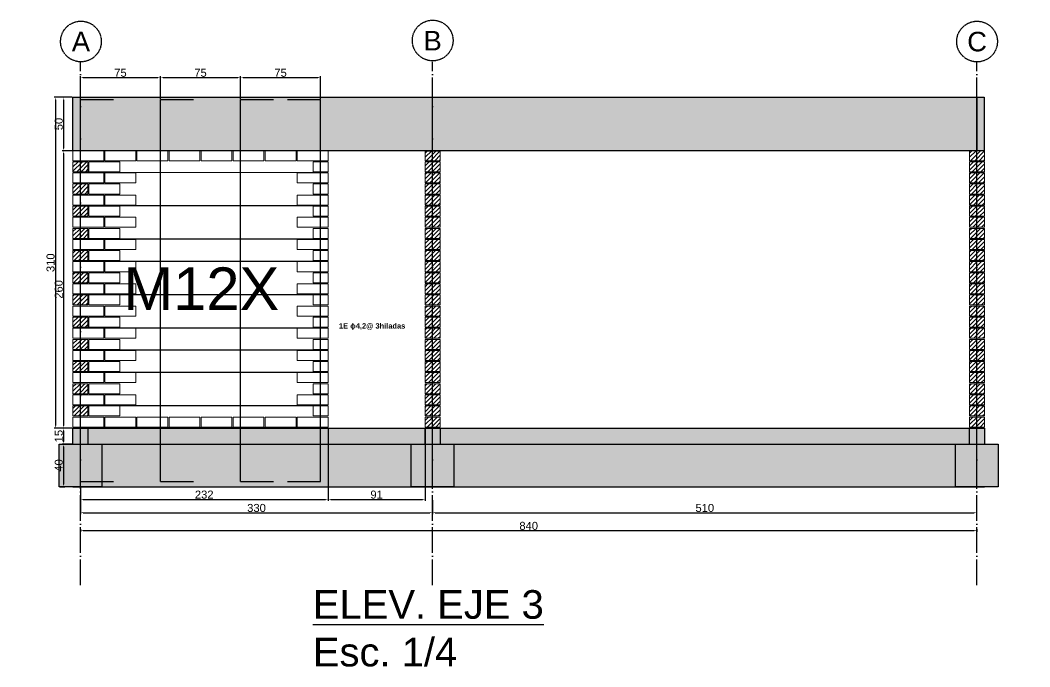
# Model space of a CAD drawing. Header units: centimetres. Extents: x 778 to 15841, y 1585 to 3584.
# Drawn here: x 5649 to 6595, y 2672 to 3278 of the extents above; entities that cross this region are included whole.
import ezdxf

# ---------------------------------------------------------------- set-up
doc = ezdxf.new("R2010")
doc.units = ezdxf.units.CM
doc.linetypes.add('ACAD_ISO04W100', pattern=[30, 24, -3, 0, -3])
doc.layers.get('DEFPOINTS').update_dxf_attribs({"color": 250})
doc.layers.add('armadura horizotal', color=7, linetype='Continuous', lineweight=30, true_color=0xff9eff)
doc.layers.add('Ceramico 1.0', color=7, linetype='Continuous', lineweight=5, true_color=0xc73200)
doc.layers.add('armadura vertical', color=6, linetype='Continuous', lineweight=30)
for name, color, linetype in [('Cadena', 8, 'Continuous'), ('Cotas', 80, 'Continuous'), ('EJES', 8, 'Continuous'), ('Fundaciones', 251, 'Continuous'), ('Texto', 7, 'Continuous'), ('TEXTO-PIERS', 7, 'Continuous')]:
    doc.layers.add(name, color=color, linetype=linetype)
doc.styles.get("Standard").update_dxf_attribs({"font": 'arial.ttf'})
doc.dimstyles.new('ISO-25', dxfattribs={"dimtxt": 7.5, "dimasz": 2.5, "dimexe": 1.25, "dimexo": 0.625, "dimtad": 1, "dimtxsty": 'Standard', "dimcen": 2.5, "dimadec": 0, "dimazin": 0, "dimtfac": 1, "dimtmove": 0, "dimatfit": 3, "dimfxl": 1, "dimarcsym": 0})

# ---------------------------------------------------------------- blocks, each defined once
blk = doc.blocks.new('*D82')
at = {"layer": 'Cotas', "color": 0, "lineweight": -2, "transparency": 16777216}
for p, q in [((5697.99, 3205.84), (5688.53, 3205.84)), ((5689.78, 3203.34), (5689.78, 3158.34)), ((5697.99, 3155.84), (5688.53, 3155.84))]:
    blk.add_line(p, q, dxfattribs=at)
at = {"layer": 'Cotas', "color": 0, "transparency": 16777216}
for points in [[(5689.37, 3203.34), (5690.2, 3203.34), (5689.78, 3205.84)], [(5689.37, 3158.34), (5690.2, 3158.34), (5689.78, 3155.84)]]:
    blk.add_solid(points, dxfattribs=at)
at = {"layer": 'DEFPOINTS', "color": 0, "transparency": 16777216}
for p in [(5698.61, 3205.84), (5689.78, 3155.84), (5698.61, 3155.84)]:
    blk.add_point(p, dxfattribs=at)
at = {"layer": 'Cotas', "color": 0, "transparency": 16777216, "insert": (5685.33, 3180.84), "char_height": 7.5, "attachment_point": 5, "rotation": 90}
blk.add_mtext('50', dxfattribs=at)
blk = doc.blocks.new('*D83')
at = {"layer": 'Cotas', "color": 0, "lineweight": -2, "transparency": 16777216}
for p, q in [((5697.99, 3155.84), (5688.53, 3155.84)), ((5689.78, 3153.34), (5689.78, 2898.34)), ((5697.99, 2895.84), (5688.53, 2895.84))]:
    blk.add_line(p, q, dxfattribs=at)
at = {"layer": 'Cotas', "color": 0, "transparency": 16777216}
for points in [[(5689.37, 3153.34), (5690.2, 3153.34), (5689.78, 3155.84)], [(5689.37, 2898.34), (5690.2, 2898.34), (5689.78, 2895.84)]]:
    blk.add_solid(points, dxfattribs=at)
at = {"layer": 'DEFPOINTS', "color": 0, "transparency": 16777216}
for p in [(5698.61, 3155.84), (5689.78, 2895.84), (5698.61, 2895.84)]:
    blk.add_point(p, dxfattribs=at)
at = {"layer": 'Cotas', "color": 0, "transparency": 16777216, "insert": (5685.33, 3025.84), "char_height": 7.5, "attachment_point": 5, "rotation": 90}
blk.add_mtext('260', dxfattribs=at)
blk = doc.blocks.new('*D84')
at = {"layer": 'Cotas', "color": 0, "lineweight": -2, "transparency": 16777216}
for p, q in [((5697.99, 3205.84), (5680.88, 3205.84)), ((5682.13, 3203.34), (5682.13, 2898.34)), ((5697.99, 2895.84), (5680.88, 2895.84))]:
    blk.add_line(p, q, dxfattribs=at)
at = {"layer": 'Cotas', "color": 0, "transparency": 16777216}
for points in [[(5681.71, 3203.34), (5682.55, 3203.34), (5682.13, 3205.84)], [(5681.71, 2898.34), (5682.55, 2898.34), (5682.13, 2895.84)]]:
    blk.add_solid(points, dxfattribs=at)
at = {"layer": 'DEFPOINTS', "color": 0, "transparency": 16777216}
for p in [(5698.61, 3205.84), (5682.13, 2895.84), (5698.61, 2895.84)]:
    blk.add_point(p, dxfattribs=at)
at = {"layer": 'Cotas', "color": 0, "transparency": 16777216, "insert": (5677.67, 3050.84), "char_height": 7.5, "attachment_point": 5, "rotation": 90}
blk.add_mtext('310', dxfattribs=at)
blk = doc.blocks.new('*D85')
at = {"layer": 'Cotas', "color": 0, "lineweight": -2, "transparency": 16777216}
for p, q in [((5705.61, 2840.22), (5705.61, 2827.77)), ((5937.61, 2840.22), (5937.61, 2827.77)), ((5708.11, 2829.02), (5935.11, 2829.02))]:
    blk.add_line(p, q, dxfattribs=at)
at = {"layer": 'Cotas', "color": 0, "transparency": 16777216}
for points in [[(5708.11, 2829.44), (5708.11, 2828.61), (5705.61, 2829.02)], [(5935.11, 2829.44), (5935.11, 2828.61), (5937.61, 2829.02)]]:
    blk.add_solid(points, dxfattribs=at)
at = {"layer": 'DEFPOINTS', "color": 0, "transparency": 16777216}
for p in [(5705.61, 2840.84), (5937.61, 2840.84), (5937.61, 2829.02)]:
    blk.add_point(p, dxfattribs=at)
at = {"layer": 'Cotas', "color": 0, "transparency": 16777216, "insert": (5821.61, 2833.48), "char_height": 7.5, "attachment_point": 5}
blk.add_mtext('232', dxfattribs=at)
blk = doc.blocks.new('*D86')
at = {"layer": 'Cotas', "color": 0, "lineweight": -2, "transparency": 16777216}
for p, q in [((5705.61, 2828.4), (5705.61, 2815.27)), ((6035.61, 2828.4), (6035.61, 2815.27)), ((5708.11, 2816.52), (6033.11, 2816.52))]:
    blk.add_line(p, q, dxfattribs=at)
at = {"layer": 'Cotas', "color": 0, "transparency": 16777216}
for points in [[(5708.11, 2816.94), (5708.11, 2816.11), (5705.61, 2816.52)], [(6033.11, 2816.94), (6033.11, 2816.11), (6035.61, 2816.52)]]:
    blk.add_solid(points, dxfattribs=at)
at = {"layer": 'DEFPOINTS', "color": 0, "transparency": 16777216}
for p in [(5705.61, 2829.02), (6035.61, 2829.02), (6035.61, 2816.52)]:
    blk.add_point(p, dxfattribs=at)
at = {"layer": 'Cotas', "color": 0, "transparency": 16777216, "insert": (5870.61, 2820.98), "char_height": 7.5, "attachment_point": 5}
blk.add_mtext('330', dxfattribs=at)
blk = doc.blocks.new('*D108')
at = {"layer": 'Cotas', "color": 0, "lineweight": -2, "transparency": 16777216}
for p, q in [((5697.99, 2895.84), (5688.53, 2895.84)), ((5689.78, 2893.34), (5689.78, 2883.34)), ((5697.99, 2880.84), (5688.53, 2880.84))]:
    blk.add_line(p, q, dxfattribs=at)
at = {"layer": 'Cotas', "color": 0, "transparency": 16777216}
for points in [[(5689.37, 2893.34), (5690.2, 2893.34), (5689.78, 2895.84)], [(5689.37, 2883.34), (5690.2, 2883.34), (5689.78, 2880.84)]]:
    blk.add_solid(points, dxfattribs=at)
at = {"layer": 'DEFPOINTS', "color": 0, "transparency": 16777216}
for p in [(5698.61, 2895.84), (5689.78, 2880.84), (5698.61, 2880.84)]:
    blk.add_point(p, dxfattribs=at)
at = {"layer": 'Cotas', "color": 0, "transparency": 16777216, "insert": (5685.33, 2888.34), "char_height": 7.5, "attachment_point": 5, "rotation": 90}
blk.add_mtext('15', dxfattribs=at)
blk = doc.blocks.new('*D109')
at = {"layer": 'Cotas', "color": 0, "lineweight": -2, "transparency": 16777216}
for p, q in [((5689.78, 2878.34), (5689.78, 2843.34)), ((5690.41, 2880.84), (5691.03, 2880.84)), ((5686.24, 2840.84), (5691.03, 2840.84))]:
    blk.add_line(p, q, dxfattribs=at)
at = {"layer": 'Cotas', "color": 0, "transparency": 16777216}
for points in [[(5689.37, 2878.34), (5690.2, 2878.34), (5689.78, 2880.84)], [(5689.37, 2843.34), (5690.2, 2843.34), (5689.78, 2840.84)]]:
    blk.add_solid(points, dxfattribs=at)
at = {"layer": 'DEFPOINTS', "color": 0, "transparency": 16777216}
for p in [(5689.78, 2880.84), (5685.61, 2840.84), (5689.78, 2840.84)]:
    blk.add_point(p, dxfattribs=at)
at = {"layer": 'Cotas', "color": 0, "transparency": 16777216, "insert": (5685.33, 2860.84), "char_height": 7.5, "attachment_point": 5, "rotation": 90}
blk.add_mtext('40', dxfattribs=at)
blk = doc.blocks.new('*D154')
at = {"layer": 'Cotas', "color": 0, "lineweight": -2, "transparency": 16777216}
for p, q in [((5937.61, 2896.22), (5937.61, 2827.77)), ((6028.61, 2896.22), (6028.61, 2827.77)), ((5940.11, 2829.02), (6026.11, 2829.02))]:
    blk.add_line(p, q, dxfattribs=at)
at = {"layer": 'Cotas', "color": 0, "transparency": 16777216}
for points in [[(5940.11, 2829.44), (5940.11, 2828.61), (5937.61, 2829.02)], [(6026.11, 2829.44), (6026.11, 2828.61), (6028.61, 2829.02)]]:
    blk.add_solid(points, dxfattribs=at)
at = {"layer": 'DEFPOINTS', "color": 0, "transparency": 16777216}
for p in [(5937.61, 2896.84), (6028.61, 2896.84), (6028.61, 2829.02)]:
    blk.add_point(p, dxfattribs=at)
at = {"layer": 'Cotas', "color": 0, "transparency": 16777216, "insert": (5983.11, 2833.48), "char_height": 7.5, "attachment_point": 5}
blk.add_mtext('91', dxfattribs=at)
blk = doc.blocks.new('*D155')
at = {"layer": 'Cotas', "color": 0, "lineweight": -2, "transparency": 16777216}
for p, q in [((5705.61, 2801), (5705.61, 2798.5)), ((6545.61, 2801), (6545.61, 2798.5)), ((5708.11, 2799.75), (6543.11, 2799.75))]:
    blk.add_line(p, q, dxfattribs=at)
at = {"layer": 'Cotas', "color": 0, "transparency": 16777216}
for points in [[(5708.11, 2800.17), (5708.11, 2799.33), (5705.61, 2799.75)], [(6543.11, 2800.17), (6543.11, 2799.33), (6545.61, 2799.75)]]:
    blk.add_solid(points, dxfattribs=at)
at = {"layer": 'DEFPOINTS', "color": 0, "transparency": 16777216}
for p in [(5705.61, 2801.63), (6545.61, 2801.63), (6545.61, 2799.75)]:
    blk.add_point(p, dxfattribs=at)
at = {"layer": 'Cotas', "color": 0, "transparency": 16777216, "insert": (6125.61, 2804.2), "char_height": 7.5, "attachment_point": 5}
blk.add_mtext('840', dxfattribs=at)
blk = doc.blocks.new('*D156')
at = {"layer": 'Cotas', "color": 0, "lineweight": -2, "transparency": 16777216}
for p, q in [((6035.61, 2817.15), (6035.61, 2817.77)), ((6038.11, 2816.52), (6543.11, 2816.52)), ((6545.61, 2817.15), (6545.61, 2817.77))]:
    blk.add_line(p, q, dxfattribs=at)
at = {"layer": 'Cotas', "color": 0, "transparency": 16777216}
for points in [[(6038.11, 2816.94), (6038.11, 2816.11), (6035.61, 2816.52)], [(6543.11, 2816.94), (6543.11, 2816.11), (6545.61, 2816.52)]]:
    blk.add_solid(points, dxfattribs=at)
at = {"layer": 'DEFPOINTS', "color": 0, "transparency": 16777216}
for p in [(6035.61, 2816.52), (6545.61, 2816.52), (6545.61, 2816.52)]:
    blk.add_point(p, dxfattribs=at)
at = {"layer": 'Cotas', "color": 0, "transparency": 16777216, "insert": (6290.61, 2820.98), "char_height": 7.5, "attachment_point": 5}
blk.add_mtext('510', dxfattribs=at)
blk = doc.blocks.new('*D189')
at = {"layer": 'Cotas', "color": 0, "lineweight": -2, "transparency": 16777216}
for p, q in [((5705.61, 3204.47), (5705.61, 3225.63)), ((5708.11, 3224.38), (5778.11, 3224.38)), ((5780.61, 3204.47), (5780.61, 3225.63))]:
    blk.add_line(p, q, dxfattribs=at)
at = {"layer": 'Cotas', "color": 0, "transparency": 16777216}
for points in [[(5708.11, 3224.79), (5708.11, 3223.96), (5705.61, 3224.38)], [(5778.11, 3224.79), (5778.11, 3223.96), (5780.61, 3224.38)]]:
    blk.add_solid(points, dxfattribs=at)
at = {"layer": 'DEFPOINTS', "color": 0, "transparency": 16777216}
for p in [(5780.61, 3224.38), (5705.61, 3203.84), (5780.61, 3203.84)]:
    blk.add_point(p, dxfattribs=at)
at = {"layer": 'Cotas', "color": 0, "transparency": 16777216, "insert": (5743.11, 3228.81), "char_height": 7.5, "attachment_point": 5}
blk.add_mtext('75', dxfattribs=at)
blk = doc.blocks.new('*D190')
at = {"layer": 'Cotas', "color": 0, "lineweight": -2, "transparency": 16777216}
for p, q in [((5780.61, 3204.47), (5780.61, 3225.63)), ((5783.11, 3224.38), (5853.11, 3224.38)), ((5855.61, 3204.47), (5855.61, 3225.63))]:
    blk.add_line(p, q, dxfattribs=at)
at = {"layer": 'Cotas', "color": 0, "transparency": 16777216}
for points in [[(5783.11, 3224.79), (5783.11, 3223.96), (5780.61, 3224.38)], [(5853.11, 3224.79), (5853.11, 3223.96), (5855.61, 3224.38)]]:
    blk.add_solid(points, dxfattribs=at)
at = {"layer": 'DEFPOINTS', "color": 0, "transparency": 16777216}
for p in [(5855.61, 3224.38), (5780.61, 3203.84), (5855.61, 3203.84)]:
    blk.add_point(p, dxfattribs=at)
at = {"layer": 'Cotas', "color": 0, "transparency": 16777216, "insert": (5818.11, 3228.81), "char_height": 7.5, "attachment_point": 5}
blk.add_mtext('75', dxfattribs=at)
blk = doc.blocks.new('*D191')
at = {"layer": 'Cotas', "color": 0, "lineweight": -2, "transparency": 16777216}
for p, q in [((5855.61, 3204.47), (5855.61, 3225.63)), ((5858.11, 3224.38), (5928.11, 3224.38)), ((5930.61, 3204.47), (5930.61, 3225.63))]:
    blk.add_line(p, q, dxfattribs=at)
at = {"layer": 'Cotas', "color": 0, "transparency": 16777216}
for points in [[(5858.11, 3224.79), (5858.11, 3223.96), (5855.61, 3224.38)], [(5928.11, 3224.79), (5928.11, 3223.96), (5930.61, 3224.38)]]:
    blk.add_solid(points, dxfattribs=at)
at = {"layer": 'DEFPOINTS', "color": 0, "transparency": 16777216}
for p in [(5930.61, 3224.38), (5855.61, 3203.84), (5930.61, 3203.84)]:
    blk.add_point(p, dxfattribs=at)
at = {"layer": 'Cotas', "color": 0, "transparency": 16777216, "insert": (5893.11, 3228.81), "char_height": 7.5, "attachment_point": 5}
blk.add_mtext('75', dxfattribs=at)

msp = doc.modelspace()

# ---------------------------------------------------------------- hatches: boundary and pattern name
at = {"layer": 'Cadena'}
h = msp.add_hatch(dxfattribs=at)
h.set_pattern_fill('AR-CONC', color=256, scale=0.2)
h.set_pattern_definition([(50, (1985.912, 581.82), (36.43693, -3.18782), [3.81, -41.91]), (355, (1985.91, 581.82), (-7.04868, 38.21137), [3.048, -33.52812]), (100.45144, (1988.948, 581.553), (29.38825, 35.02355), [3.238, -35.61805]), (46.1842, (1985.91, 591.98), (54.2158, -8.40847), [5.715, -62.865]), (96.6356, (1990.43, 591.28), (47.48083, 49.4852), [4.857, -53.4271]), (351.1842, (1985.91, 591.98), (47.4808, 49.4852), [4.572, -50.29195]), (21, (1990.992, 589.44), (30.32288, -20.45304), [3.81, -41.91]), (326, (1990.99, 589.44), (12.3604, 36.8376), [3.048, -33.528]), (71.45144, (1993.52, 587.734), (42.68328, 16.38455), [3.238, -35.618]), (37.5, (1985.912, 581.819), (0.61772, 16.911008), [0, -33.1216, 0, -34.036, 0, -33.655]), (7.5, (1985.912, 581.819), (13.36393, 20.036115), [0, -19.4056, 0, -32.3596, 0, -12.827]), (327.5, (1974.583, 581.819), (27.11812, -1.14575), [0, -12.7, 0, -39.624, 0, -52.578]), (317.5, (1969.503, 581.82), (29.62584, 5.0853), [0, -16.51, 0, -26.3144, 0, -37.338])])
h.paths.add_polyline_path([(6552.278, 3155.841), (6552.278, 3205.841), (5698.612, 3205.841), (5698.612, 3155.841), (5714.112, 3155.841), (5714.112, 3155.841), (5744.112, 3155.841), (5744.112, 3155.841), (5773.112, 3155.841)])
h = msp.add_hatch(dxfattribs=at)
h.set_pattern_fill('AR-CONC', color=256, scale=0.2)
h.paths.add_polyline_path([(9297.252, 2898.51), (9290.252, 2898.51), (9277.252, 2898.51), (9277.252, 2858.51), (9297.252, 2858.51)])
h.paths.add_polyline_path([(5705.612, 2880.841), (5698.612, 2880.841), (5685.612, 2880.841), (5685.612, 2840.841), (5705.612, 2840.841)])
h.paths.add_polyline_path([(4749.422, 2889.916), (4742.422, 2889.916), (4729.422, 2889.916), (4729.422, 2849.916), (4749.422, 2849.916)])
at = {"layer": 'Ceramico 1.0'}
h = msp.add_hatch(dxfattribs=at)
h.set_pattern_fill('ANSI31', color=256, scale=0.9)
h.set_pattern_definition([(45, (30, 0), (-2.0205576, 2.0205576), [])])
h.paths.add_polyline_path([(6042.612, 3155.841), (6028.612, 3155.841), (6028.612, 3146.441), (6042.612, 3146.441)])
h.paths.add_polyline_path([(6042.612, 3145.441), (6028.612, 3145.441), (6028.612, 3136.041), (6042.612, 3136.041)])
h.paths.add_polyline_path([(6042.612, 3135.041), (6028.612, 3135.041), (6028.612, 3125.641), (6042.612, 3125.641)])
h.paths.add_polyline_path([(6042.612, 3124.641), (6028.612, 3124.641), (6028.612, 3115.241), (6042.612, 3115.241)])
h.paths.add_polyline_path([(6042.612, 3114.241), (6028.612, 3114.241), (6028.612, 3104.841), (6042.612, 3104.841)])
h.paths.add_polyline_path([(6042.612, 3103.841), (6028.612, 3103.841), (6028.612, 3094.441), (6042.612, 3094.441)])
h.paths.add_polyline_path([(6042.612, 3093.441), (6028.612, 3093.441), (6028.612, 3084.041), (6042.612, 3084.041)])
h.paths.add_polyline_path([(6042.612, 3083.041), (6028.612, 3083.041), (6028.612, 3073.641), (6042.612, 3073.641)])
h.paths.add_polyline_path([(6042.612, 3072.641), (6028.612, 3072.641), (6028.612, 3063.241), (6042.612, 3063.241)])
h.paths.add_polyline_path([(6042.612, 3062.241), (6028.612, 3062.241), (6028.612, 3052.841), (6042.612, 3052.841)])
h.paths.add_polyline_path([(6042.612, 3051.841), (6028.612, 3051.841), (6028.612, 3042.441), (6042.612, 3042.441)])
h.paths.add_polyline_path([(6042.612, 3041.441), (6028.612, 3041.441), (6028.612, 3032.041), (6042.612, 3032.041)])
h.paths.add_polyline_path([(6042.612, 3031.041), (6028.612, 3031.041), (6028.612, 3021.641), (6042.612, 3021.641)])
h.paths.add_polyline_path([(6042.612, 3020.641), (6028.612, 3020.641), (6028.612, 3011.241), (6042.612, 3011.241)])
h.paths.add_polyline_path([(6042.612, 2999.841), (6028.612, 2999.841), (6028.612, 2990.441), (6042.612, 2990.441)])
h.paths.add_polyline_path([(6042.612, 3010.241), (6028.612, 3010.241), (6028.612, 3000.841), (6042.612, 3000.841)])
h.paths.add_polyline_path([(6042.612, 2989.441), (6028.612, 2989.441), (6028.612, 2980.041), (6042.612, 2980.041)])
h.paths.add_polyline_path([(6042.612, 2979.041), (6028.612, 2979.041), (6028.612, 2969.641), (6042.612, 2969.641)])
h.paths.add_polyline_path([(6042.612, 2968.641), (6028.612, 2968.641), (6028.612, 2959.241), (6042.612, 2959.241)])
h.paths.add_polyline_path([(6042.612, 2958.241), (6028.612, 2958.241), (6028.612, 2948.841), (6042.612, 2948.841)])
h.paths.add_polyline_path([(6042.612, 2947.841), (6028.612, 2947.841), (6028.612, 2938.441), (6042.612, 2938.441)])
h.paths.add_polyline_path([(6042.612, 2937.441), (6028.612, 2937.441), (6028.612, 2928.041), (6042.612, 2928.041)])
h.paths.add_polyline_path([(6042.612, 2927.041), (6028.612, 2927.041), (6028.612, 2917.641), (6042.612, 2917.641)])
h.paths.add_polyline_path([(6042.612, 2916.641), (6028.612, 2916.641), (6028.612, 2907.241), (6042.612, 2907.241)])
h.paths.add_polyline_path([(6042.612, 2906.241), (6028.612, 2906.241), (6028.612, 2896.841), (6042.612, 2896.841)])
h = msp.add_hatch(dxfattribs=at)
h.set_pattern_fill('ANSI31', color=256, scale=0.9)
h.set_pattern_definition([(45, (539.9995, 4e-05), (-2.0205576, 2.0205576), [])])
h.paths.add_polyline_path([(6552.612, 3155.841), (6538.612, 3155.841), (6538.612, 3146.441), (6552.612, 3146.441)])
h.paths.add_polyline_path([(6552.612, 3145.441), (6538.612, 3145.441), (6538.612, 3136.041), (6552.612, 3136.041)])
h.paths.add_polyline_path([(6552.612, 3135.041), (6538.612, 3135.041), (6538.612, 3125.641), (6552.612, 3125.641)])
h.paths.add_polyline_path([(6552.612, 3124.641), (6538.612, 3124.641), (6538.612, 3115.241), (6552.612, 3115.241)])
h.paths.add_polyline_path([(6552.612, 3114.241), (6538.612, 3114.241), (6538.612, 3104.841), (6552.612, 3104.841)])
h.paths.add_polyline_path([(6552.612, 3103.841), (6538.612, 3103.841), (6538.612, 3094.441), (6552.612, 3094.441)])
h.paths.add_polyline_path([(6552.612, 3093.441), (6538.612, 3093.441), (6538.612, 3084.041), (6552.612, 3084.041)])
h.paths.add_polyline_path([(6552.612, 3083.041), (6538.612, 3083.041), (6538.612, 3073.641), (6552.612, 3073.641)])
h.paths.add_polyline_path([(6552.612, 3072.641), (6538.612, 3072.641), (6538.612, 3063.241), (6552.612, 3063.241)])
h.paths.add_polyline_path([(6552.612, 3062.241), (6538.612, 3062.241), (6538.612, 3052.841), (6552.612, 3052.841)])
h.paths.add_polyline_path([(6552.612, 3051.841), (6538.612, 3051.841), (6538.612, 3042.441), (6552.612, 3042.441)])
h.paths.add_polyline_path([(6552.612, 3041.441), (6538.612, 3041.441), (6538.612, 3032.041), (6552.612, 3032.041)])
h.paths.add_polyline_path([(6552.612, 3031.041), (6538.612, 3031.041), (6538.612, 3021.641), (6552.612, 3021.641)])
h.paths.add_polyline_path([(6552.612, 3020.641), (6538.612, 3020.641), (6538.612, 3011.241), (6552.612, 3011.241)])
h.paths.add_polyline_path([(6552.612, 2999.841), (6538.612, 2999.841), (6538.612, 2990.441), (6552.612, 2990.441)])
h.paths.add_polyline_path([(6552.612, 3010.241), (6538.612, 3010.241), (6538.612, 3000.841), (6552.612, 3000.841)])
h.paths.add_polyline_path([(6552.612, 2989.441), (6538.612, 2989.441), (6538.612, 2980.041), (6552.612, 2980.041)])
h.paths.add_polyline_path([(6552.612, 2979.041), (6538.612, 2979.041), (6538.612, 2969.641), (6552.612, 2969.641)])
h.paths.add_polyline_path([(6552.612, 2968.641), (6538.612, 2968.641), (6538.612, 2959.241), (6552.612, 2959.241)])
h.paths.add_polyline_path([(6552.612, 2958.241), (6538.612, 2958.241), (6538.612, 2948.841), (6552.612, 2948.841)])
h.paths.add_polyline_path([(6552.612, 2947.841), (6538.612, 2947.841), (6538.612, 2938.441), (6552.612, 2938.441)])
h.paths.add_polyline_path([(6552.612, 2937.441), (6538.612, 2937.441), (6538.612, 2928.041), (6552.612, 2928.041)])
h.paths.add_polyline_path([(6552.612, 2927.041), (6538.612, 2927.041), (6538.612, 2917.641), (6552.612, 2917.641)])
h.paths.add_polyline_path([(6552.612, 2916.641), (6538.612, 2916.641), (6538.612, 2907.241), (6552.612, 2907.241)])
h.paths.add_polyline_path([(6552.612, 2906.241), (6538.612, 2906.241), (6538.612, 2896.841), (6552.612, 2896.841)])
h = msp.add_hatch(dxfattribs=at)
h.set_pattern_fill('ANSI31', color=256, scale=0.9)
h.paths.add_polyline_path([(5712.612, 3145.441), (5698.612, 3145.441), (5698.612, 3136.041), (5712.612, 3136.041)])
h.paths.add_polyline_path([(5712.612, 3124.641), (5698.612, 3124.641), (5698.612, 3115.241), (5698.612, 3115.241), (5712.612, 3115.241)])
h.paths.add_polyline_path([(5712.612, 3103.841), (5698.612, 3103.841), (5698.612, 3094.441), (5712.612, 3094.441)])
h.paths.add_polyline_path([(5712.612, 3083.041), (5698.612, 3083.041), (5698.612, 3073.641), (5712.612, 3073.641)])
h.paths.add_polyline_path([(5712.612, 3062.241), (5698.612, 3062.241), (5698.612, 3052.841), (5712.612, 3052.841)])
h.paths.add_polyline_path([(5712.612, 3041.441), (5698.612, 3041.441), (5698.612, 3032.041), (5712.612, 3032.041)])
h.paths.add_polyline_path([(5712.612, 3020.641), (5698.612, 3020.641), (5698.612, 3011.241), (5712.612, 3011.241)])
h.paths.add_polyline_path([(5712.612, 2999.841), (5698.612, 2999.841), (5698.612, 2990.441), (5712.612, 2990.441)])
h.paths.add_polyline_path([(5712.612, 2979.041), (5698.612, 2979.041), (5698.612, 2969.641), (5712.612, 2969.641)])
h.paths.add_polyline_path([(5712.612, 2958.241), (5698.612, 2958.241), (5698.612, 2948.841), (5712.612, 2948.841)])
h.paths.add_polyline_path([(5712.612, 2937.441), (5698.612, 2937.441), (5698.612, 2928.041), (5712.612, 2928.041)])
h.paths.add_polyline_path([(5712.612, 2916.641), (5698.612, 2916.641), (5698.612, 2907.241), (5712.612, 2907.241)])
at = {"layer": 'Fundaciones'}
h = msp.add_hatch(dxfattribs=at)
h.set_pattern_fill('AR-CONC', color=256, scale=0.2)
h.set_pattern_definition([(50, (1965.94, 1005.212), (36.43693, -3.18782), [3.81, -41.91]), (355, (1965.94, 1005.212), (-7.04868, 38.21137), [3.048, -33.52812]), (100.45144, (1968.977, 1004.946), (29.38825, 35.02355), [3.238, -35.61805]), (46.1842, (1965.94, 1015.37), (54.2158, -8.40847), [5.715, -62.865]), (96.6356, (1970.46, 1014.67), (47.4808, 49.4852), [4.857, -53.4271]), (351.1842, (1965.94, 1015.37), (47.4808, 49.4852), [4.572, -50.29195]), (21, (1971.02, 1012.832), (30.32288, -20.45304), [3.81, -41.91]), (326, (1971.02, 1012.832), (12.3604, 36.8376), [3.048, -33.528]), (71.45144, (1973.548, 1011.128), (42.68328, 16.38455), [3.238, -35.618]), (37.5, (1965.94, 1005.212), (0.61772, 16.911008), [0, -33.1216, 0, -34.036, 0, -33.655]), (7.5, (1965.94, 1005.212), (13.36393, 20.036115), [0, -19.4056, 0, -32.3596, 0, -12.827]), (327.5, (1954.612, 1005.212), (27.11812, -1.14575), [0, -12.7, 0, -39.624, 0, -52.578]), (317.5, (1949.532, 1005.212), (29.62584, 5.0853), [0, -16.51, 0, -26.3144, 0, -37.338])])
h.paths.add_polyline_path([(6565.59, 2880.841), (5698.612, 2880.841), (5698.612, 2840.841), (6565.59, 2840.841)])
h.paths.add_polyline_path([(6552.612, 2895.841), (6088.612, 2895.841), (6088.612, 2895.841), (6087.612, 2895.841), (6073.112, 2895.841), (6058.612, 2895.841), (6058.612, 2895.841), (6057.612, 2895.841), (6043.112, 2895.841), (6028.612, 2895.841), (6027.612, 2895.841), (6013.112, 2895.841), (5998.612, 2895.841), (5997.612, 2895.841), (5818.612, 2895.841), (5818.612, 2895.841), (5817.612, 2895.841), (5803.112, 2895.841), (5788.612, 2895.841), (5787.612, 2895.841), (5773.112, 2895.841), (5758.612, 2895.841), (5757.612, 2895.841), (5743.112, 2895.841), (5728.612, 2895.841), (5727.612, 2895.841), (5713.112, 2895.841), (5698.612, 2895.841), (5698.612, 2880.841), (6552.612, 2880.841)])

# ---------------------------------------------------------------- linework, layer by layer
at = {"layer": 'armadura horizotal'}
for p, q in [((5698.612, 3135.559), (5937.612, 3135.541)), ((5698.612, 3104.359), (5937.612, 3104.341)), ((5698.612, 3073.159), (5937.612, 3073.14)), ((5698.612, 3052.359), (5937.612, 3052.323)), ((5698.612, 3021.159), (5937.612, 3021.141)), ((5698.612, 2989.959), (5937.612, 2989.907)), ((5698.612, 2969.159), (5937.612, 2969.141)), ((5698.612, 2948.359), (5937.612, 2948.341)), ((5698.612, 2917.159), (5937.612, 2917.141)), ((5698.612, 2896.341), (5937.612, 2896.341))]:
    msp.add_line(p, q, dxfattribs=at)
at = {"layer": 'armadura vertical'}
for p, q in [((5705.612, 2845.841), (5705.612, 3203.841)), ((5705.612, 3203.841), (5736.612, 3203.841)), ((5780.612, 2845.841), (5780.612, 3203.841)), ((5780.612, 3203.841), (5811.612, 3203.841)), ((5855.612, 2845.841), (5855.612, 3203.841)), ((5855.612, 3203.841), (5886.612, 3203.841)), ((5899.612, 3203.841), (5930.612, 3203.841)), ((5930.612, 2845.841), (5930.612, 3203.841)), ((6035.612, 2845.841), (6035.612, 3203.841)), ((6545.612, 2845.841), (6545.612, 3203.841)), ((5705.612, 2845.841), (5736.612, 2845.841)), ((5780.612, 2845.841), (5811.612, 2845.841)), ((5855.612, 2845.841), (5886.612, 2845.841)), ((5899.612, 2845.841), (5930.612, 2845.841))]:
    msp.add_line(p, q, dxfattribs=at)
at = {"layer": 'Cadena'}
for p, q in [((5698.612, 3155.841), (5698.612, 3205.841)), ((5698.612, 3205.841), (6552.385, 3205.841)), ((6545.385, 3205.841), (6545.385, 3155.841)), ((6552.612, 3155.841), (6552.612, 3205.841)), ((6552.612, 3155.841), (5698.612, 3155.841)), ((6028.612, 3155.841), (6042.612, 3155.841)), ((6028.612, 3155.841), (6042.612, 3155.841))]:
    msp.add_line(p, q, dxfattribs=at)
at = {"layer": 'Ceramico 1.0'}
for points in [[(5727.612, 3155.841), (5727.612, 3146.441), (5698.612, 3146.441), (5698.612, 3155.841)], [(5757.612, 3155.841), (5757.612, 3146.441), (5728.612, 3146.441), (5728.612, 3155.841)], [(5787.612, 3155.841), (5787.612, 3146.441), (5758.612, 3146.441), (5758.612, 3155.841)], [(5817.612, 3155.841), (5817.612, 3146.441), (5788.612, 3146.441), (5788.612, 3155.841)], [(5847.612, 3155.841), (5847.612, 3146.441), (5818.612, 3146.441), (5818.612, 3155.841)], [(5877.612, 3155.841), (5877.612, 3146.441), (5848.612, 3146.441), (5848.612, 3155.841)], [(5907.612, 3155.841), (5907.612, 3146.441), (5878.612, 3146.441), (5878.612, 3155.841)], [(5937.612, 3155.841), (5937.612, 3146.441), (5908.612, 3146.441), (5908.612, 3155.841)], [(6042.612, 3155.841), (6042.612, 3146.441), (6028.612, 3146.441), (6028.612, 3155.841)], [(6552.612, 3155.841), (6552.612, 3146.441), (6538.612, 3146.441), (6538.612, 3155.841)], [(5712.612, 3145.441), (5712.612, 3136.041), (5698.612, 3136.041), (5698.612, 3145.441)], [(5742.612, 3145.441), (5742.612, 3136.041), (5713.612, 3136.041), (5713.612, 3145.441)], [(5937.612, 3145.441), (5937.612, 3136.041), (5923.612, 3136.041), (5923.612, 3145.441)], [(6042.612, 3145.441), (6042.612, 3136.041), (6028.612, 3136.041), (6028.612, 3145.441)], [(6552.612, 3145.441), (6552.612, 3136.041), (6538.612, 3136.041), (6538.612, 3145.441)], [(5727.612, 3135.041), (5727.612, 3125.641), (5698.612, 3125.641), (5698.612, 3135.041)], [(5757.612, 3135.041), (5757.612, 3125.641), (5728.612, 3125.641), (5728.612, 3135.041)], [(5937.612, 3135.041), (5937.612, 3125.641), (5908.612, 3125.641), (5908.612, 3135.041)], [(6042.612, 3135.041), (6042.612, 3125.641), (6028.612, 3125.641), (6028.612, 3135.041)], [(6552.612, 3135.041), (6552.612, 3125.641), (6538.612, 3125.641), (6538.612, 3135.041)], [(5712.612, 3124.641), (5712.612, 3115.241), (5698.612, 3115.241), (5698.612, 3124.641)], [(5742.612, 3124.641), (5742.612, 3115.241), (5713.612, 3115.241), (5713.612, 3124.641)], [(5937.612, 3124.641), (5937.612, 3115.241), (5923.612, 3115.241), (5923.612, 3124.641)], [(6042.612, 3124.641), (6042.612, 3115.241), (6028.612, 3115.241), (6028.612, 3124.641)], [(6552.612, 3124.641), (6552.612, 3115.241), (6538.612, 3115.241), (6538.612, 3124.641)], [(5727.612, 3114.241), (5727.612, 3104.841), (5698.612, 3104.841), (5698.612, 3114.241)], [(5757.612, 3114.241), (5757.612, 3104.841), (5728.612, 3104.841), (5728.612, 3114.241)], [(5937.612, 3114.241), (5937.612, 3104.841), (5908.612, 3104.841), (5908.612, 3114.241)], [(6042.612, 3114.241), (6042.612, 3104.841), (6028.612, 3104.841), (6028.612, 3114.241)], [(6552.612, 3114.241), (6552.612, 3104.841), (6538.612, 3104.841), (6538.612, 3114.241)], [(5712.612, 3103.841), (5712.612, 3094.441), (5698.612, 3094.441), (5698.612, 3103.841)], [(5742.612, 3103.841), (5742.612, 3094.441), (5713.612, 3094.441), (5713.612, 3103.841)], [(5937.612, 3103.841), (5937.612, 3094.441), (5923.612, 3094.441), (5923.612, 3103.841)], [(6042.612, 3103.841), (6042.612, 3094.441), (6028.612, 3094.441), (6028.612, 3103.841)], [(6552.612, 3103.841), (6552.612, 3094.441), (6538.612, 3094.441), (6538.612, 3103.841)], [(5727.612, 3093.441), (5727.612, 3084.041), (5698.612, 3084.041), (5698.612, 3093.441)], [(5757.612, 3093.441), (5757.612, 3084.041), (5728.612, 3084.041), (5728.612, 3093.441)], [(5937.612, 3093.441), (5937.612, 3084.041), (5908.612, 3084.041), (5908.612, 3093.441)], [(6042.612, 3093.441), (6042.612, 3084.041), (6028.612, 3084.041), (6028.612, 3093.441)], [(6552.612, 3093.441), (6552.612, 3084.041), (6538.612, 3084.041), (6538.612, 3093.441)], [(5712.612, 3083.041), (5712.612, 3073.641), (5698.612, 3073.641), (5698.612, 3083.041)], [(5742.612, 3083.041), (5742.612, 3073.641), (5713.612, 3073.641), (5713.612, 3083.041)], [(5937.612, 3083.041), (5937.612, 3073.641), (5923.612, 3073.641), (5923.612, 3083.041)], [(6042.612, 3083.041), (6042.612, 3073.641), (6028.612, 3073.641), (6028.612, 3083.041)], [(6552.612, 3083.041), (6552.612, 3073.641), (6538.612, 3073.641), (6538.612, 3083.041)], [(5727.612, 3072.641), (5727.612, 3063.241), (5698.612, 3063.241), (5698.612, 3072.641)], [(5757.612, 3072.641), (5757.612, 3063.241), (5728.612, 3063.241), (5728.612, 3072.641)], [(5937.612, 3072.641), (5937.612, 3063.241), (5908.612, 3063.241), (5908.612, 3072.641)], [(6042.612, 3072.641), (6042.612, 3063.241), (6028.612, 3063.241), (6028.612, 3072.641)], [(6552.612, 3072.641), (6552.612, 3063.241), (6538.612, 3063.241), (6538.612, 3072.641)], [(5712.612, 3062.241), (5712.612, 3052.841), (5698.612, 3052.841), (5698.612, 3062.241)], [(5742.612, 3062.241), (5742.612, 3052.841), (5713.612, 3052.841), (5713.612, 3062.241)], [(5937.612, 3062.241), (5937.612, 3052.841), (5923.612, 3052.841), (5923.612, 3062.241)], [(6042.612, 3062.241), (6042.612, 3052.841), (6028.612, 3052.841), (6028.612, 3062.241)], [(6552.612, 3062.241), (6552.612, 3052.841), (6538.612, 3052.841), (6538.612, 3062.241)], [(5727.612, 3051.841), (5727.612, 3042.441), (5698.612, 3042.441), (5698.612, 3051.841)], [(5757.612, 3051.841), (5757.612, 3042.441), (5728.612, 3042.441), (5728.612, 3051.841)], [(5937.612, 3051.841), (5937.612, 3042.441), (5908.612, 3042.441), (5908.612, 3051.841)], [(6042.612, 3051.841), (6042.612, 3042.441), (6028.612, 3042.441), (6028.612, 3051.841)], [(6552.612, 3051.841), (6552.612, 3042.441), (6538.612, 3042.441), (6538.612, 3051.841)], [(5712.612, 3041.441), (5712.612, 3032.041), (5698.612, 3032.041), (5698.612, 3041.441)], [(5742.612, 3041.441), (5742.612, 3032.041), (5713.612, 3032.041), (5713.612, 3041.441)], [(5937.612, 3041.441), (5937.612, 3032.041), (5923.612, 3032.041), (5923.612, 3041.441)], [(6042.612, 3041.441), (6042.612, 3032.041), (6028.612, 3032.041), (6028.612, 3041.441)], [(6552.612, 3041.441), (6552.612, 3032.041), (6538.612, 3032.041), (6538.612, 3041.441)], [(5727.612, 3031.041), (5727.612, 3021.641), (5698.612, 3021.641), (5698.612, 3031.041)], [(5757.612, 3031.041), (5757.612, 3021.641), (5728.612, 3021.641), (5728.612, 3031.041)], [(5937.612, 3031.041), (5937.612, 3021.641), (5908.612, 3021.641), (5908.612, 3031.041)], [(6042.612, 3031.041), (6042.612, 3021.641), (6028.612, 3021.641), (6028.612, 3031.041)], [(6552.612, 3031.041), (6552.612, 3021.641), (6538.612, 3021.641), (6538.612, 3031.041)], [(5712.612, 3020.641), (5712.612, 3011.241), (5698.612, 3011.241), (5698.612, 3020.641)], [(5742.612, 3020.641), (5742.612, 3011.241), (5713.612, 3011.241), (5713.612, 3020.641)], [(5937.612, 3020.641), (5937.612, 3011.241), (5923.612, 3011.241), (5923.612, 3020.641)], [(6042.612, 3020.641), (6042.612, 3011.241), (6028.612, 3011.241), (6028.612, 3020.641)], [(6552.612, 3020.641), (6552.612, 3011.241), (6538.612, 3011.241), (6538.612, 3020.641)], [(5727.612, 3010.241), (5727.612, 3000.841), (5698.612, 3000.841), (5698.612, 3010.241)], [(5757.612, 3010.241), (5757.612, 3000.841), (5728.612, 3000.841), (5728.612, 3010.241)], [(5937.612, 3010.241), (5937.612, 3000.841), (5908.612, 3000.841), (5908.612, 3010.241)], [(6042.612, 3010.241), (6042.612, 3000.841), (6028.612, 3000.841), (6028.612, 3010.241)], [(6552.612, 3010.241), (6552.612, 3000.841), (6538.612, 3000.841), (6538.612, 3010.241)], [(5712.612, 2999.841), (5712.612, 2990.441), (5698.612, 2990.441), (5698.612, 2999.841)], [(5742.612, 2999.841), (5742.612, 2990.441), (5713.612, 2990.441), (5713.612, 2999.841)], [(5937.612, 2999.841), (5937.612, 2990.441), (5923.612, 2990.441), (5923.612, 2999.841)], [(6042.612, 2999.841), (6042.612, 2990.441), (6028.612, 2990.441), (6028.612, 2999.841)], [(6552.612, 2999.841), (6552.612, 2990.441), (6538.612, 2990.441), (6538.612, 2999.841)], [(5727.612, 2989.441), (5727.612, 2980.041), (5698.612, 2980.041), (5698.612, 2989.441)], [(5757.612, 2989.441), (5757.612, 2980.041), (5728.612, 2980.041), (5728.612, 2989.441)], [(5937.612, 2989.441), (5937.612, 2980.041), (5908.612, 2980.041), (5908.612, 2989.441)], [(6042.612, 2989.441), (6042.612, 2980.041), (6028.612, 2980.041), (6028.612, 2989.441)], [(6552.612, 2989.441), (6552.612, 2980.041), (6538.612, 2980.041), (6538.612, 2989.441)], [(5712.612, 2979.041), (5712.612, 2969.641), (5698.612, 2969.641), (5698.612, 2979.041)], [(5742.612, 2979.041), (5742.612, 2969.641), (5713.612, 2969.641), (5713.612, 2979.041)], [(5937.612, 2979.041), (5937.612, 2969.641), (5923.612, 2969.641), (5923.612, 2979.041)], [(6042.612, 2979.041), (6042.612, 2969.641), (6028.612, 2969.641), (6028.612, 2979.041)], [(6552.612, 2979.041), (6552.612, 2969.641), (6538.612, 2969.641), (6538.612, 2979.041)], [(5727.612, 2968.641), (5727.612, 2959.241), (5698.612, 2959.241), (5698.612, 2968.641)], [(5757.612, 2968.641), (5757.612, 2959.241), (5728.612, 2959.241), (5728.612, 2968.641)], [(5937.612, 2968.641), (5937.612, 2959.241), (5908.612, 2959.241), (5908.612, 2968.641)], [(6042.612, 2968.641), (6042.612, 2959.241), (6028.612, 2959.241), (6028.612, 2968.641)], [(6552.612, 2968.641), (6552.612, 2959.241), (6538.612, 2959.241), (6538.612, 2968.641)], [(5712.612, 2958.241), (5712.612, 2948.841), (5698.612, 2948.841), (5698.612, 2958.241)], [(5742.612, 2958.241), (5742.612, 2948.841), (5713.612, 2948.841), (5713.612, 2958.241)], [(5937.612, 2958.241), (5937.612, 2948.841), (5923.612, 2948.841), (5923.612, 2958.241)], [(6042.612, 2958.241), (6042.612, 2948.841), (6028.612, 2948.841), (6028.612, 2958.241)], [(6552.612, 2958.241), (6552.612, 2948.841), (6538.612, 2948.841), (6538.612, 2958.241)], [(5727.612, 2947.841), (5727.612, 2938.441), (5698.612, 2938.441), (5698.612, 2947.841)], [(5757.612, 2947.841), (5757.612, 2938.441), (5728.612, 2938.441), (5728.612, 2947.841)], [(5937.612, 2947.841), (5937.612, 2938.441), (5908.612, 2938.441), (5908.612, 2947.841)], [(6042.612, 2947.841), (6042.612, 2938.441), (6028.612, 2938.441), (6028.612, 2947.841)], [(6552.612, 2947.841), (6552.612, 2938.441), (6538.612, 2938.441), (6538.612, 2947.841)], [(5712.612, 2937.441), (5712.612, 2928.041), (5698.612, 2928.041), (5698.612, 2937.441)], [(5742.612, 2937.441), (5742.612, 2928.041), (5713.612, 2928.041), (5713.612, 2937.441)], [(5937.612, 2937.441), (5937.612, 2928.041), (5923.612, 2928.041), (5923.612, 2937.441)], [(6042.612, 2937.441), (6042.612, 2928.041), (6028.612, 2928.041), (6028.612, 2937.441)], [(6552.612, 2937.441), (6552.612, 2928.041), (6538.612, 2928.041), (6538.612, 2937.441)], [(5727.612, 2927.041), (5727.612, 2917.641), (5698.612, 2917.641), (5698.612, 2927.041)], [(5757.612, 2927.041), (5757.612, 2917.641), (5728.612, 2917.641), (5728.612, 2927.041)], [(5937.612, 2927.041), (5937.612, 2917.641), (5908.612, 2917.641), (5908.612, 2927.041)], [(6042.612, 2927.041), (6042.612, 2917.641), (6028.612, 2917.641), (6028.612, 2927.041)], [(6552.612, 2927.041), (6552.612, 2917.641), (6538.612, 2917.641), (6538.612, 2927.041)], [(5712.612, 2916.641), (5712.612, 2907.241), (5698.612, 2907.241), (5698.612, 2916.641)], [(5742.612, 2916.641), (5742.612, 2907.241), (5713.612, 2907.241), (5713.612, 2916.641)], [(5937.612, 2916.641), (5937.612, 2907.241), (5923.612, 2907.241), (5923.612, 2916.641)], [(6042.612, 2916.641), (6042.612, 2907.241), (6028.612, 2907.241), (6028.612, 2916.641)], [(6552.612, 2916.641), (6552.612, 2907.241), (6538.612, 2907.241), (6538.612, 2916.641)], [(5727.612, 2906.241), (5727.612, 2896.841), (5698.612, 2896.841), (5698.612, 2906.241)], [(5757.612, 2906.241), (5757.612, 2896.841), (5728.612, 2896.841), (5728.612, 2906.241)], [(5787.612, 2906.241), (5787.612, 2896.841), (5758.612, 2896.841), (5758.612, 2906.241)], [(5817.612, 2906.241), (5817.612, 2896.841), (5788.612, 2896.841), (5788.612, 2906.241)], [(5847.612, 2906.241), (5847.612, 2896.841), (5818.612, 2896.841), (5818.612, 2906.241)], [(5877.612, 2906.241), (5877.612, 2896.841), (5848.612, 2896.841), (5848.612, 2906.241)], [(5907.612, 2906.241), (5907.612, 2896.841), (5878.612, 2896.841), (5878.612, 2906.241)], [(5937.612, 2906.241), (5937.612, 2896.841), (5908.612, 2896.841), (5908.612, 2906.241)], [(6042.612, 2906.241), (6042.612, 2896.841), (6028.612, 2896.841), (6028.612, 2906.241)], [(6552.612, 2906.241), (6552.612, 2896.841), (6538.612, 2896.841), (6538.612, 2906.241)]]:
    msp.add_lwpolyline(points, close=True, dxfattribs=at)
at = {"layer": 'EJES', "linetype": 'ACAD_ISO04W100'}
for p, q in [((5705.612, 2748.78), (5705.612, 3238.969)), ((6035.612, 2748.78), (6035.612, 3238.969)), ((6545.612, 2748.78), (6545.612, 3238.969))]:
    msp.add_line(p, q, dxfattribs=at)
at = {"layer": 'EJES', "linetype": 'ACAD_ISO04W100', "ltscale": 0.035}
for centre in [(5706.09, 3258.191, 0), (6035.661, 3259.069, 0), (6035.661, 3259.069, 0), (6545.709, 3258.101, 0), (6545.709, 3258.1, 0)]:
    msp.add_circle(centre, 19.067, dxfattribs=at)
at = {"layer": 'Fundaciones'}
for p, q in [((5698.612, 2895.841), (6552.612, 2895.841)), ((5698.612, 2880.841), (6552.612, 2880.841)), ((5698.612, 2840.841), (6552.612, 2840.841))]:
    msp.add_line(p, q, dxfattribs=at)
for points in [[(5705.612, 2840.841), (5685.612, 2840.841), (5685.612, 2880.841), (5698.612, 2880.841), (5698.612, 2895.841), (5712.612, 2895.841), (5712.612, 2880.841), (5725.612, 2880.841), (5725.612, 2840.841)], [(6035.612, 2840.841), (6015.612, 2840.841), (6015.612, 2880.841), (6028.612, 2880.841), (6028.612, 2895.841), (6042.612, 2895.841), (6042.612, 2880.841), (6055.612, 2880.841), (6055.612, 2840.841)], [(6545.59, 2840.841), (6525.59, 2840.841), (6525.59, 2880.841), (6538.59, 2880.841), (6538.59, 2895.841), (6552.59, 2895.841), (6552.59, 2880.841), (6565.59, 2880.841), (6565.59, 2840.841)]]:
    msp.add_lwpolyline(points, close=True, dxfattribs=at)

# ---------------------------------------------------------------- texts
at = {"layer": 'armadura horizotal', "insert": (5942.114, 2994.153), "char_height": 5, "attachment_point": 1}
msp.add_mtext_dynamic_manual_height_columns('\\pxqc;{\\fArial|b1|i0|c0|p34;1E ϕ4,2@ 3hiladas}', width=73.64638, gutter_width=12.5, heights=[0], dxfattribs=at)
at = {"layer": 'EJES', "char_height": 18.306, "width": 29.18604, "attachment_point": 5}
for s, insert in [('A', (5706.09, 3258.19, 0)), ('B', (6035.661, 3258.921, 0)), ('C', (6545.709, 3257.953, 0))]:
    msp.add_mtext(s, dxfattribs=dict(at, insert=insert))
at = {"layer": 'Texto', "insert": (5923.411, 2743.976), "char_height": 26.79303, "attachment_point": 1}
msp.add_mtext_dynamic_manual_height_columns('{\\LELEV. EJE 3\\P}Esc. 1/4', width=381.64331, gutter_width=12.5, heights=[0], dxfattribs=at)
at = {"layer": 'TEXTO-PIERS'}
msp.add_text('M12X', height=40, dxfattribs=at).set_placement((5745.969, 3006.434))

# ---------------------------------------------------------------- dimensions: what is measured, and where the dimension line sits
at = {"layer": 'Cotas'}
for base, p1, p2, picture, middle in [((5780.612, 3224.375), (5705.612, 3203.841), (5780.612, 3203.841), '*D189', (5743.112, 3228.814)), ((5855.612, 3224.375), (5780.612, 3203.841), (5855.612, 3203.841), '*D190', (5818.112, 3228.814)), ((5930.612, 3224.375), (5855.612, 3203.841), (5930.612, 3203.841), '*D191', (5893.112, 3228.814)), ((6028.612, 2829.025), (5937.612, 2896.841), (6028.612, 2896.841), '*D154', (5983.112, 2833.479)), ((5937.612, 2829.025), (5705.612, 2840.841), (5937.612, 2840.841), '*D85', (5821.612, 2833.481)), ((6035.612, 2816.522), (5705.612, 2829.025), (6035.612, 2829.025), '*D86', (5870.612, 2820.979)), ((6545.612, 2816.522), (6035.612, 2816.522), (6545.612, 2816.522), '*D156', (6290.612, 2820.977)), ((6545.612, 2799.749), (5705.612, 2801.626), (6545.612, 2801.626), '*D155', (6125.612, 2804.204))]:
    dim = msp.add_linear_dim(base=base, p1=p1, p2=p2, dimstyle='ISO-25', dxfattribs=at)
    dim.commit()
    dim.dimension.update_dxf_attribs({"geometry": picture, "text_midpoint": middle})
for base, p1, p2, picture, middle in [((5682.13, 2895.841), (5698.612, 3205.841), (5698.612, 2895.841), '*D84', (5677.674, 3050.841)), ((5689.782, 3155.841), (5698.612, 3205.841), (5698.612, 3155.841), '*D82', (5685.328, 3180.841)), ((5689.782, 2895.841), (5698.612, 3155.841), (5698.612, 2895.841), '*D83', (5685.328, 3025.841)), ((5689.782, 2880.841), (5698.612, 2895.841), (5698.612, 2880.841), '*D108', (5685.328, 2888.341)), ((5689.782, 2840.841), (5689.782, 2880.841), (5685.612, 2840.841), '*D109', (5685.328, 2860.841))]:
    dim = msp.add_linear_dim(base=base, p1=p1, p2=p2, angle=90, dimstyle='ISO-25', dxfattribs=at)
    dim.commit()
    dim.dimension.update_dxf_attribs({"geometry": picture, "text_midpoint": middle})

doc.saveas('drawing.dxf')
